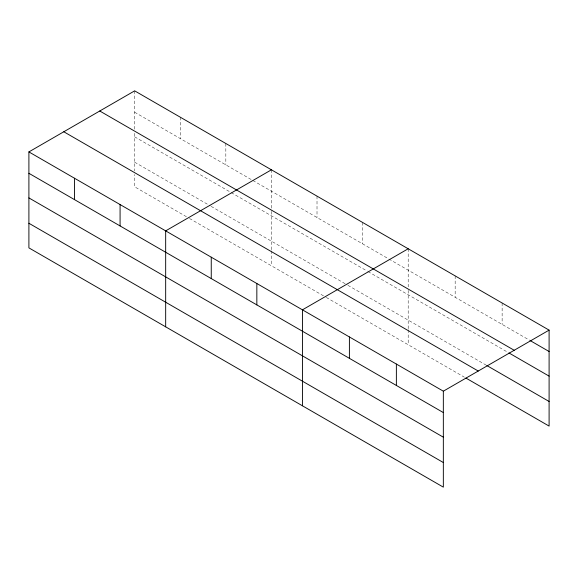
<?xml version="1.0" encoding="UTF-8"?>
<svg xmlns="http://www.w3.org/2000/svg" width="578" height="578" viewBox="0 0 578 578"><rect width="100%" height="100%" fill="white"/><g stroke="black" fill="none" stroke-linecap="round" stroke-linejoin="round"><path stroke-width="0.43" stroke-dasharray="2.89 2.17" d="M134.66 112.24L252.109 180.047M252.882 180.495L388.098 258.561M388.871 259.009L529.853 340.399M134.66 136.849L230.47 192.163M231.243 192.611L367.24 271.125M368.013 271.573L508.293 352.566M134.66 162.201L210.378 205.92M211.151 206.368L347.147 284.882M347.92 285.33L485.961 365.029M186.427 216.707L134.66 186.817L134.66 174.505M189.519 218.491L325.515 297.005M326.281 297.446L464.401 377.188M502.13 303.009L502.13 324.395M455.161 275.894L455.161 297.28M408.191 248.771L408.191 286.861M408.191 290.373L408.191 328.918M408.191 329.792L408.191 344.734M362.601 222.451L362.601 243.837M317.011 196.13L317.011 217.516M271.422 169.809L271.422 210.536M271.422 211.411L271.422 249.956M271.422 250.83L271.422 265.779M225.832 143.489L225.832 164.882M180.249 117.175L180.249 138.561M134.66 90.854L134.66 129.819M134.66 133.33L134.66 170.994"/><path stroke-width="0.87" d="M443.34 437.185L443.34 391.183L28.9 151.913L28.9 247.875L443.34 487.146L443.34 437.185L28.9 197.907M465.94 378.077L549.1 426.087L549.1 330.125L134.66 90.854L28.9 151.913M271.422 169.809L165.669 230.868L165.669 326.83M408.191 248.771L302.431 309.83L302.431 405.792M443.34 391.183L549.1 330.125M530.618 340.847L549.1 351.511M99.756 110.998L514.203 350.275M509.059 353.006L549.1 376.126M486.727 365.469L549.1 401.479M63.797 131.762L478.244 371.04M28.9 173.299L443.34 412.569M28.9 223.26L443.34 462.537M396.371 364.068L396.371 385.454M349.401 336.952L349.401 358.338M256.842 283.509L256.842 304.895M211.252 257.188L211.252 278.574M120.079 204.547L120.079 225.933M74.49 178.234L74.49 199.62"/></g></svg>
